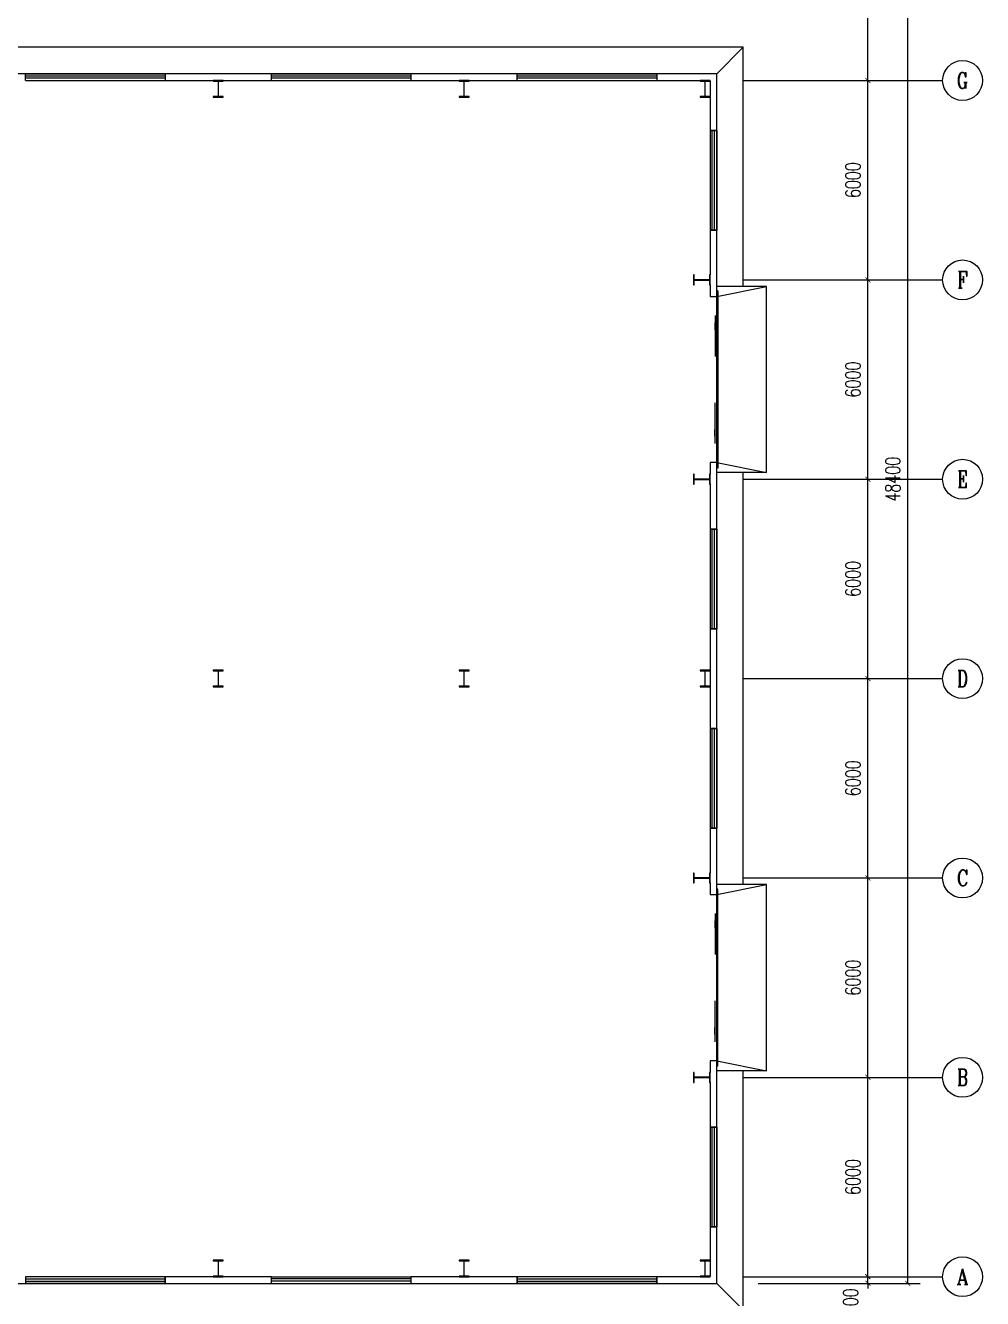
# Model space of a CAD drawing. Extents: x 1751103 to 2598738, y -609732 to 659428.
# Drawn here: x 2294448 to 2323248, y -146183 to -107870 of the extents above; entities that cross this region are included whole.
import ezdxf
from ezdxf.enums import TextEntityAlignment as Align

# ---------------------------------------------------------------- set-up
doc = ezdxf.new("R2010")
doc.units = 0
doc.header["$LTSCALE"] = 1000
doc.header["$MEASUREMENT"] = 0
doc.layers.get('0').update_dxf_attribs({"linetype": 'CONTINUOUS'})
doc.layers.get('DEFPOINTS').update_dxf_attribs({"linetype": 'CONTINUOUS'})
for name, color, linetype in [('AXIS', 3, 'CONTINUOUS'), ('AXIS_TEXT', 7, 'CONTINUOUS'), ('COLUMN', 99, 'CONTINUOUS'), ('GROUND', 2, 'CONTINUOUS'), ('STAIR', 2, 'CONTINUOUS'), ('WALL', 9, 'CONTINUOUS'), ('WINDOW', 99, 'CONTINUOUS')]:
    doc.layers.add(name, color=color, linetype=linetype)
doc.styles.add('_TCH_AXIS', font='COMPLEX', dxfattribs={"bigfont": 'GBCBIG'})
doc.styles.add('COMPLEX', font='COMPLEX')
doc.styles.add('DIM_FONT', font='SIMPLEX', dxfattribs={"width": 0.7, "bigfont": 'GBCBIG'})
doc.dimstyles.new('DIMN150', dxfattribs={"dimscale": 1.5, "dimtxt": 300, "dimasz": 100, "dimexe": 250, "dimexo": 300, "dimgap": 150, "dimtad": 1, "dimdec": 0, "dimzin": 0, "dimtxsty": 'DIM_FONT', "dimblk": 'ARCHTICK', "dimcen": 0.09, "dimclrt": 7, "dimazin": 3, "dimtfac": 1, "dimtdec": 0, "dimtix": 1, "dimtmove": 0, "dimatfit": 3, "dimtolj": 1, "dimtzin": 0})

# ---------------------------------------------------------------- blocks, each defined once
blk = doc.blocks.new('$WINLIB2D$00000001')
for p, q in [((-0.5, 0.5), (0.5, 0.5)), ((-0.5, 0.5), (-0.5, -0.5)), ((0.5, -0.5), (0.5, 0.5)), ((0.5, 0.1667), (-0.5, 0.1667)), ((0.5, -0.1667), (-0.5, -0.1667)), ((-0.5, -0.5), (0.5, -0.5))]:
    blk.add_line(p, q)
blk = doc.blocks.new('$DORLIB2D$00000130')
at = {"color": 0, "linetype": 'CONTINUOUS'}
for p, q in [((-0.5333, 0.6601), (-0.5333, 0.5127)), ((0, 0.6601), (-0.5333, 0.6601)), ((0, 0.5127), (0, 0.6601)), ((0.5333, 0.6601), (0, 0.6601)), ((0.5333, 0.6601), (0.5333, 0.5127)), ((0, 0.5127), (-0.5333, 0.5127)), ((0.5333, 0.5127), (0, 0.5127)), ((-0.3853, 0.2694), (-0.1396, 0.2694)), ((-0.3853, 0.2694), (-0.2999, 0.2144)), ((-0.2999, 0.2144), (-0.2999, 0.2694)), ((0.3853, 0.2694), (0.1396, 0.2694)), ((0.2999, 0.2144), (0.2999, 0.2694)), ((0.3853, 0.2694), (0.2999, 0.2144))]:
    blk.add_line(p, q, dxfattribs=at)
blk = doc.blocks.new('_AXISO')
blk.add_circle((0, 0), 0.5)
at = {"layer": 'AXIS_TEXT', "style": 'COMPLEX', "width": 1.041667}
blk.add_attdef('A', text='', height=0.56, dxfattribs=at).set_placement((-0.25, -0.28), (0.25, -0.28), align=Align.FIT)
blk = doc.blocks.new('_ARCHTICK')
at = {"color": 0, "linetype": 'BYBLOCK', "const_width": 0.15}
blk.add_lwpolyline([(-0.5, -0.5), (0.5, 0.5)], dxfattribs=at)
blk = doc.blocks.new('*D77')
at = {"layer": 'AXIS', "color": 0}
for p, q in [((2316498, 92692), (2321373, 92692)), ((2320998, 44292), (2320998, 92692)), ((2316498, 44292), (2321373, 44292))]:
    blk.add_line(p, q, dxfattribs=at)
at = {"layer": 'DEFPOINTS', "color": 0}
for p in [(2316048, 92692), (2320998, 92692), (2316048, 44292)]:
    blk.add_point(p, dxfattribs=at)
at = {"layer": 'AXIS', "color": 0, "xscale": 150, "yscale": 150, "zscale": 150}
for p, rotation in [((2320998, 92692), 90), ((2320998, 44292), 270)]:
    blk.add_blockref('_ARCHTICK', p, dxfattribs=dict(at, rotation=rotation))
at = {"layer": 'AXIS', "color": 7, "insert": (2320548, 68492), "char_height": 450, "attachment_point": 5, "rotation": 90, "style": 'DIM_FONT'}
blk.add_mtext('\\A1;48400', dxfattribs=at)
blk = doc.blocks.new('*D78')
at = {"layer": 'AXIS', "color": 0}
for p, q in [((2316498, 44492), (2320173, 44492)), ((2319798, 44492), (2319798, 44642)), ((2319798, 44292), (2319798, 44492)), ((2316498, 44292), (2320173, 44292)), ((2319798, 44292), (2319798, 44142))]:
    blk.add_line(p, q, dxfattribs=at)
at = {"layer": 'DEFPOINTS', "color": 0}
for p in [(2316048, 44492), (2319798, 44492), (2316048, 44292)]:
    blk.add_point(p, dxfattribs=at)
at = {"layer": 'AXIS', "color": 0, "xscale": 150, "yscale": 150, "zscale": 150}
for p, rotation in [((2319798, 44492), 270), ((2319798, 44292), 90)]:
    blk.add_blockref('_ARCHTICK', p, dxfattribs=dict(at, rotation=rotation))
at = {"layer": 'AXIS', "color": 7, "insert": (2319280, 43737), "char_height": 450, "attachment_point": 5, "rotation": 90, "style": 'DIM_FONT'}
blk.add_mtext('\\A1;200', dxfattribs=at)
blk = doc.blocks.new('*D79')
at = {"layer": 'AXIS', "color": 0}
for p, q in [((2316498, 50492), (2320173, 50492)), ((2319798, 44492), (2319798, 50492)), ((2316498, 44492), (2320173, 44492))]:
    blk.add_line(p, q, dxfattribs=at)
at = {"layer": 'DEFPOINTS', "color": 0}
for p in [(2316048, 50492), (2319798, 50492), (2316048, 44492)]:
    blk.add_point(p, dxfattribs=at)
at = {"layer": 'AXIS', "color": 0, "xscale": 150, "yscale": 150, "zscale": 150}
for p, rotation in [((2319798, 50492), 90), ((2319798, 44492), 270)]:
    blk.add_blockref('_ARCHTICK', p, dxfattribs=dict(at, rotation=rotation))
at = {"layer": 'AXIS', "color": 7, "insert": (2319348, 47492), "char_height": 450, "attachment_point": 5, "rotation": 90, "style": 'DIM_FONT'}
blk.add_mtext('\\A1;6000', dxfattribs=at)
blk = doc.blocks.new('*D80')
at = {"layer": 'AXIS', "color": 0}
for p, q in [((2316498, 56492), (2320173, 56492)), ((2319798, 50492), (2319798, 56492)), ((2316498, 50492), (2320173, 50492))]:
    blk.add_line(p, q, dxfattribs=at)
at = {"layer": 'DEFPOINTS', "color": 0}
for p in [(2316048, 56492), (2319798, 56492), (2316048, 50492)]:
    blk.add_point(p, dxfattribs=at)
at = {"layer": 'AXIS', "color": 0, "xscale": 150, "yscale": 150, "zscale": 150}
for p, rotation in [((2319798, 56492), 90), ((2319798, 50492), 270)]:
    blk.add_blockref('_ARCHTICK', p, dxfattribs=dict(at, rotation=rotation))
at = {"layer": 'AXIS', "color": 7, "insert": (2319348, 53492), "char_height": 450, "attachment_point": 5, "rotation": 90, "style": 'DIM_FONT'}
blk.add_mtext('\\A1;6000', dxfattribs=at)
blk = doc.blocks.new('*D81')
at = {"layer": 'AXIS', "color": 0}
for p, q in [((2316498, 62492), (2320173, 62492)), ((2319798, 56492), (2319798, 62492)), ((2316498, 56492), (2320173, 56492))]:
    blk.add_line(p, q, dxfattribs=at)
at = {"layer": 'DEFPOINTS', "color": 0}
for p in [(2316048, 62492), (2319798, 62492), (2316048, 56492)]:
    blk.add_point(p, dxfattribs=at)
at = {"layer": 'AXIS', "color": 0, "xscale": 150, "yscale": 150, "zscale": 150}
for p, rotation in [((2319798, 62492), 90), ((2319798, 56492), 270)]:
    blk.add_blockref('_ARCHTICK', p, dxfattribs=dict(at, rotation=rotation))
at = {"layer": 'AXIS', "color": 7, "insert": (2319348, 59492), "char_height": 450, "attachment_point": 5, "rotation": 90, "style": 'DIM_FONT'}
blk.add_mtext('\\A1;6000', dxfattribs=at)
blk = doc.blocks.new('*D82')
at = {"layer": 'AXIS', "color": 0}
for p, q in [((2316498, 68492), (2320173, 68492)), ((2319798, 62492), (2319798, 68492)), ((2316498, 62492), (2320173, 62492))]:
    blk.add_line(p, q, dxfattribs=at)
at = {"layer": 'DEFPOINTS', "color": 0}
for p in [(2316048, 68492), (2319798, 68492), (2316048, 62492)]:
    blk.add_point(p, dxfattribs=at)
at = {"layer": 'AXIS', "color": 0, "xscale": 150, "yscale": 150, "zscale": 150}
for p, rotation in [((2319798, 68492), 90), ((2319798, 62492), 270)]:
    blk.add_blockref('_ARCHTICK', p, dxfattribs=dict(at, rotation=rotation))
at = {"layer": 'AXIS', "color": 7, "insert": (2319348, 65492), "char_height": 450, "attachment_point": 5, "rotation": 90, "style": 'DIM_FONT'}
blk.add_mtext('\\A1;6000', dxfattribs=at)
blk = doc.blocks.new('*D83')
at = {"layer": 'AXIS', "color": 0}
for p, q in [((2316498, 74492), (2320173, 74492)), ((2319798, 68492), (2319798, 74492)), ((2316498, 68492), (2320173, 68492))]:
    blk.add_line(p, q, dxfattribs=at)
at = {"layer": 'DEFPOINTS', "color": 0}
for p in [(2316048, 74492), (2319798, 74492), (2316048, 68492)]:
    blk.add_point(p, dxfattribs=at)
at = {"layer": 'AXIS', "color": 0, "xscale": 150, "yscale": 150, "zscale": 150}
for p, rotation in [((2319798, 74492), 90), ((2319798, 68492), 270)]:
    blk.add_blockref('_ARCHTICK', p, dxfattribs=dict(at, rotation=rotation))
at = {"layer": 'AXIS', "color": 7, "insert": (2319348, 71492), "char_height": 450, "attachment_point": 5, "rotation": 90, "style": 'DIM_FONT'}
blk.add_mtext('\\A1;6000', dxfattribs=at)
blk = doc.blocks.new('*D84')
at = {"layer": 'AXIS', "color": 0}
for p, q in [((2316498, 80492), (2320173, 80492)), ((2319798, 74492), (2319798, 80492)), ((2316498, 74492), (2320173, 74492))]:
    blk.add_line(p, q, dxfattribs=at)
at = {"layer": 'DEFPOINTS', "color": 0}
for p in [(2316048, 80492), (2319798, 80492), (2316048, 74492)]:
    blk.add_point(p, dxfattribs=at)
at = {"layer": 'AXIS', "color": 0, "xscale": 150, "yscale": 150, "zscale": 150}
for p, rotation in [((2319798, 80492), 90), ((2319798, 74492), 270)]:
    blk.add_blockref('_ARCHTICK', p, dxfattribs=dict(at, rotation=rotation))
at = {"layer": 'AXIS', "color": 7, "insert": (2319348, 77492), "char_height": 450, "attachment_point": 5, "rotation": 90, "style": 'DIM_FONT'}
blk.add_mtext('\\A1;6000', dxfattribs=at)
blk = doc.blocks.new('*D85')
at = {"layer": 'AXIS', "color": 0}
for p, q in [((2316498, 86492), (2320173, 86492)), ((2319798, 80492), (2319798, 86492)), ((2316498, 80492), (2320173, 80492))]:
    blk.add_line(p, q, dxfattribs=at)
at = {"layer": 'DEFPOINTS', "color": 0}
for p in [(2316048, 86492), (2319798, 86492), (2316048, 80492)]:
    blk.add_point(p, dxfattribs=at)
at = {"layer": 'AXIS', "color": 0, "xscale": 150, "yscale": 150, "zscale": 150}
for p, rotation in [((2319798, 86492), 90), ((2319798, 80492), 270)]:
    blk.add_blockref('_ARCHTICK', p, dxfattribs=dict(at, rotation=rotation))
at = {"layer": 'AXIS', "color": 7, "insert": (2319348, 83492), "char_height": 450, "attachment_point": 5, "rotation": 90, "style": 'DIM_FONT'}
blk.add_mtext('\\A1;6000', dxfattribs=at)
blk = doc.blocks.new('W2')
at = {"layer": 'AXIS', "color": 8}
for p, q in [((2316047.9, 80491.5), (2322047.9, 80491.5)), ((2316047.9, 74491.5), (2322047.9, 74491.5)), ((2316047.9, 68491.5), (2322047.9, 68491.5)), ((2316047.9, 62491.5), (2322047.9, 62491.5)), ((2316047.9, 56491.5), (2322047.9, 56491.5)), ((2316047.9, 50491.5), (2322047.9, 50491.5)), ((2316047.9, 44491.5), (2322047.9, 44491.5))]:
    blk.add_line(p, q, dxfattribs=at)
at = {"layer": 'COLUMN', "color": 8}
for p, q in [((2300397.9, 80491.5), (2300097.9, 80491.5)), ((2300097.9, 80491.5), (2300097.9, 80473.5)), ((2300097.9, 80473.5), (2300237.9, 80473.5)), ((2300237.9, 80473.5), (2300242.9, 80468.5)), ((2300242.9, 80468.5), (2300242.9, 80014.5)), ((2300252.9, 80468.5), (2300257.9, 80473.5)), ((2300252.9, 80014.5), (2300252.9, 80468.5)), ((2300257.9, 80473.5), (2300397.9, 80473.5)), ((2300397.9, 80473.5), (2300397.9, 80491.5)), ((2307797.9, 80491.5), (2307497.9, 80491.5)), ((2307497.9, 80491.5), (2307497.9, 80473.5)), ((2307497.9, 80473.5), (2307637.9, 80473.5)), ((2307637.9, 80473.5), (2307642.9, 80468.5)), ((2307642.9, 80468.5), (2307642.9, 80014.5)), ((2307652.9, 80468.5), (2307657.9, 80473.5)), ((2307652.9, 80014.5), (2307652.9, 80468.5)), ((2307657.9, 80473.5), (2307797.9, 80473.5)), ((2307797.9, 80473.5), (2307797.9, 80491.5)), ((2315047.9, 80491.5), (2314747.9, 80491.5)), ((2314747.9, 80491.5), (2314747.9, 80473.5)), ((2314747.9, 80473.5), (2314887.9, 80473.5)), ((2314887.9, 80473.5), (2314892.9, 80468.5)), ((2314892.9, 80468.5), (2314892.9, 80014.5)), ((2314902.9, 80468.5), (2314907.9, 80473.5)), ((2314902.9, 80014.5), (2314902.9, 80468.5)), ((2314907.9, 80473.5), (2315047.9, 80473.5)), ((2315047.9, 80473.5), (2315047.9, 80491.5)), ((2300237.9, 80009.5), (2300097.9, 80009.5)), ((2300097.9, 80009.5), (2300097.9, 79991.5)), ((2300097.9, 79991.5), (2300397.9, 79991.5)), ((2300242.9, 80014.5), (2300237.9, 80009.5)), ((2300257.9, 80009.5), (2300252.9, 80014.5)), ((2300397.9, 80009.5), (2300257.9, 80009.5)), ((2300397.9, 79991.5), (2300397.9, 80009.5)), ((2307637.9, 80009.5), (2307497.9, 80009.5)), ((2307497.9, 80009.5), (2307497.9, 79991.5)), ((2307497.9, 79991.5), (2307797.9, 79991.5)), ((2307642.9, 80014.5), (2307637.9, 80009.5)), ((2307657.9, 80009.5), (2307652.9, 80014.5)), ((2307797.9, 80009.5), (2307657.9, 80009.5)), ((2307797.9, 79991.5), (2307797.9, 80009.5)), ((2314887.9, 80009.5), (2314747.9, 80009.5)), ((2314747.9, 80009.5), (2314747.9, 79991.5)), ((2314747.9, 79991.5), (2315047.9, 79991.5)), ((2314892.9, 80014.5), (2314887.9, 80009.5)), ((2314907.9, 80009.5), (2314902.9, 80014.5)), ((2315047.9, 80009.5), (2314907.9, 80009.5)), ((2315047.9, 79991.5), (2315047.9, 80009.5)), ((2314565.9, 74641.5), (2314547.9, 74641.5)), ((2314547.9, 74641.5), (2314547.9, 74341.5)), ((2314547.9, 74341.5), (2314565.9, 74341.5)), ((2314565.9, 74501.5), (2314565.9, 74641.5)), ((2314570.9, 74496.5), (2314565.9, 74501.5)), ((2314565.9, 74481.5), (2314570.9, 74486.5)), ((2314565.9, 74341.5), (2314565.9, 74481.5)), ((2315024.9, 74496.5), (2314570.9, 74496.5)), ((2314570.9, 74486.5), (2315024.9, 74486.5)), ((2315029.9, 74501.5), (2315024.9, 74496.5)), ((2315024.9, 74486.5), (2315029.9, 74481.5)), ((2315047.9, 74641.5), (2315029.9, 74641.5)), ((2315029.9, 74641.5), (2315029.9, 74501.5)), ((2315029.9, 74481.5), (2315029.9, 74341.5)), ((2315029.9, 74341.5), (2315047.9, 74341.5)), ((2315047.9, 74341.5), (2315047.9, 74641.5)), ((2314565.9, 68641.5), (2314547.9, 68641.5)), ((2314547.9, 68641.5), (2314547.9, 68341.5)), ((2314565.9, 68501.5), (2314565.9, 68641.5)), ((2315047.9, 68641.5), (2315029.9, 68641.5)), ((2315029.9, 68641.5), (2315029.9, 68501.5)), ((2315047.9, 68341.5), (2315047.9, 68641.5)), ((2314547.9, 68341.5), (2314565.9, 68341.5)), ((2314570.9, 68496.5), (2314565.9, 68501.5)), ((2314565.9, 68481.5), (2314570.9, 68486.5)), ((2314565.9, 68341.5), (2314565.9, 68481.5)), ((2315024.9, 68496.5), (2314570.9, 68496.5)), ((2314570.9, 68486.5), (2315024.9, 68486.5)), ((2315029.9, 68501.5), (2315024.9, 68496.5)), ((2315024.9, 68486.5), (2315029.9, 68481.5)), ((2315029.9, 68481.5), (2315029.9, 68341.5)), ((2315029.9, 68341.5), (2315047.9, 68341.5)), ((2300397.9, 62741.5), (2300097.9, 62741.5)), ((2300097.9, 62741.5), (2300097.9, 62723.5)), ((2300097.9, 62723.5), (2300237.9, 62723.5)), ((2300237.9, 62723.5), (2300242.9, 62718.5)), ((2300242.9, 62718.5), (2300242.9, 62264.5)), ((2300252.9, 62718.5), (2300257.9, 62723.5)), ((2300252.9, 62264.5), (2300252.9, 62718.5)), ((2300257.9, 62723.5), (2300397.9, 62723.5)), ((2300397.9, 62723.5), (2300397.9, 62741.5)), ((2307797.9, 62741.5), (2307497.9, 62741.5)), ((2307497.9, 62741.5), (2307497.9, 62723.5)), ((2307497.9, 62723.5), (2307637.9, 62723.5)), ((2307637.9, 62723.5), (2307642.9, 62718.5)), ((2307642.9, 62718.5), (2307642.9, 62264.5)), ((2307652.9, 62718.5), (2307657.9, 62723.5)), ((2307652.9, 62264.5), (2307652.9, 62718.5)), ((2307657.9, 62723.5), (2307797.9, 62723.5)), ((2307797.9, 62723.5), (2307797.9, 62741.5)), ((2315047.9, 62741.5), (2314747.9, 62741.5)), ((2314747.9, 62741.5), (2314747.9, 62723.5)), ((2314747.9, 62723.5), (2314887.9, 62723.5)), ((2314887.9, 62723.5), (2314892.9, 62718.5)), ((2314892.9, 62718.5), (2314892.9, 62264.5)), ((2314902.9, 62718.5), (2314907.9, 62723.5)), ((2314902.9, 62264.5), (2314902.9, 62718.5)), ((2314907.9, 62723.5), (2315047.9, 62723.5)), ((2315047.9, 62723.5), (2315047.9, 62741.5)), ((2300237.9, 62259.5), (2300097.9, 62259.5)), ((2300097.9, 62259.5), (2300097.9, 62241.5)), ((2300097.9, 62241.5), (2300397.9, 62241.5)), ((2300242.9, 62264.5), (2300237.9, 62259.5)), ((2300257.9, 62259.5), (2300252.9, 62264.5)), ((2300397.9, 62259.5), (2300257.9, 62259.5)), ((2300397.9, 62241.5), (2300397.9, 62259.5)), ((2307637.9, 62259.5), (2307497.9, 62259.5)), ((2307497.9, 62259.5), (2307497.9, 62241.5)), ((2307497.9, 62241.5), (2307797.9, 62241.5)), ((2307642.9, 62264.5), (2307637.9, 62259.5)), ((2307657.9, 62259.5), (2307652.9, 62264.5)), ((2307797.9, 62259.5), (2307657.9, 62259.5)), ((2307797.9, 62241.5), (2307797.9, 62259.5)), ((2314887.9, 62259.5), (2314747.9, 62259.5)), ((2314747.9, 62259.5), (2314747.9, 62241.5)), ((2314747.9, 62241.5), (2315047.9, 62241.5)), ((2314892.9, 62264.5), (2314887.9, 62259.5)), ((2314907.9, 62259.5), (2314902.9, 62264.5)), ((2315047.9, 62259.5), (2314907.9, 62259.5)), ((2315047.9, 62241.5), (2315047.9, 62259.5)), ((2314565.9, 56641.5), (2314547.9, 56641.5)), ((2314547.9, 56641.5), (2314547.9, 56341.5)), ((2314547.9, 56341.5), (2314565.9, 56341.5)), ((2314565.9, 56501.5), (2314565.9, 56641.5)), ((2314570.9, 56496.5), (2314565.9, 56501.5)), ((2314565.9, 56481.5), (2314570.9, 56486.5)), ((2314565.9, 56341.5), (2314565.9, 56481.5)), ((2315024.9, 56496.5), (2314570.9, 56496.5)), ((2314570.9, 56486.5), (2315024.9, 56486.5)), ((2315029.9, 56501.5), (2315024.9, 56496.5)), ((2315024.9, 56486.5), (2315029.9, 56481.5)), ((2315047.9, 56641.5), (2315029.9, 56641.5)), ((2315029.9, 56641.5), (2315029.9, 56501.5)), ((2315029.9, 56481.5), (2315029.9, 56341.5)), ((2315029.9, 56341.5), (2315047.9, 56341.5)), ((2315047.9, 56341.5), (2315047.9, 56641.5)), ((2314565.9, 50641.5), (2314547.9, 50641.5)), ((2314547.9, 50641.5), (2314547.9, 50341.5)), ((2314565.9, 50501.5), (2314565.9, 50641.5)), ((2315047.9, 50641.5), (2315029.9, 50641.5)), ((2315029.9, 50641.5), (2315029.9, 50501.5)), ((2315047.9, 50341.5), (2315047.9, 50641.5)), ((2314547.9, 50341.5), (2314565.9, 50341.5)), ((2314570.9, 50496.5), (2314565.9, 50501.5)), ((2314565.9, 50481.5), (2314570.9, 50486.5)), ((2314565.9, 50341.5), (2314565.9, 50481.5)), ((2315024.9, 50496.5), (2314570.9, 50496.5)), ((2314570.9, 50486.5), (2315024.9, 50486.5)), ((2315029.9, 50501.5), (2315024.9, 50496.5)), ((2315024.9, 50486.5), (2315029.9, 50481.5)), ((2315029.9, 50481.5), (2315029.9, 50341.5)), ((2315029.9, 50341.5), (2315047.9, 50341.5)), ((2300397.9, 44991.5), (2300097.9, 44991.5)), ((2300097.9, 44991.5), (2300097.9, 44973.5)), ((2300097.9, 44973.5), (2300237.9, 44973.5)), ((2300237.9, 44973.5), (2300242.9, 44968.5)), ((2300242.9, 44968.5), (2300242.9, 44514.5)), ((2300252.9, 44968.5), (2300257.9, 44973.5)), ((2300252.9, 44514.5), (2300252.9, 44968.5)), ((2300257.9, 44973.5), (2300397.9, 44973.5)), ((2300397.9, 44973.5), (2300397.9, 44991.5)), ((2307797.9, 44991.5), (2307497.9, 44991.5)), ((2307497.9, 44991.5), (2307497.9, 44973.5)), ((2307497.9, 44973.5), (2307637.9, 44973.5)), ((2307637.9, 44973.5), (2307642.9, 44968.5)), ((2307642.9, 44968.5), (2307642.9, 44514.5)), ((2307652.9, 44968.5), (2307657.9, 44973.5)), ((2307652.9, 44514.5), (2307652.9, 44968.5)), ((2307657.9, 44973.5), (2307797.9, 44973.5)), ((2307797.9, 44973.5), (2307797.9, 44991.5)), ((2315047.9, 44991.5), (2314747.9, 44991.5)), ((2314747.9, 44991.5), (2314747.9, 44973.5)), ((2314747.9, 44973.5), (2314887.9, 44973.5)), ((2314887.9, 44973.5), (2314892.9, 44968.5)), ((2314892.9, 44968.5), (2314892.9, 44514.5)), ((2314902.9, 44968.5), (2314907.9, 44973.5)), ((2314902.9, 44514.5), (2314902.9, 44968.5)), ((2314907.9, 44973.5), (2315047.9, 44973.5)), ((2315047.9, 44973.5), (2315047.9, 44991.5)), ((2300237.9, 44509.5), (2300097.9, 44509.5)), ((2300097.9, 44509.5), (2300097.9, 44491.5)), ((2300097.9, 44491.5), (2300397.9, 44491.5)), ((2300242.9, 44514.5), (2300237.9, 44509.5)), ((2300257.9, 44509.5), (2300252.9, 44514.5)), ((2300397.9, 44509.5), (2300257.9, 44509.5)), ((2300397.9, 44491.5), (2300397.9, 44509.5)), ((2307637.9, 44509.5), (2307497.9, 44509.5)), ((2307497.9, 44509.5), (2307497.9, 44491.5)), ((2307497.9, 44491.5), (2307797.9, 44491.5)), ((2307642.9, 44514.5), (2307637.9, 44509.5)), ((2307657.9, 44509.5), (2307652.9, 44514.5)), ((2307797.9, 44509.5), (2307657.9, 44509.5)), ((2307797.9, 44491.5), (2307797.9, 44509.5)), ((2314887.9, 44509.5), (2314747.9, 44509.5)), ((2314747.9, 44509.5), (2314747.9, 44491.5)), ((2314747.9, 44491.5), (2315047.9, 44491.5)), ((2314892.9, 44514.5), (2314887.9, 44509.5)), ((2314907.9, 44509.5), (2314902.9, 44514.5)), ((2315047.9, 44509.5), (2314907.9, 44509.5)), ((2315047.9, 44491.5), (2315047.9, 44509.5))]:
    blk.add_line(p, q, dxfattribs=at)
at = {"layer": 'GROUND', "color": 8}
for p, q in [((2316047.9, 81491.5), (2212597.9, 81491.5)), ((2315247.9, 80691.5), (2316047.9, 81491.5)), ((2316047.9, 74291.5), (2316047.9, 81491.5)), ((2315247.9, 80691.5), (2211797.9, 80691.5)), ((2315247.9, 74291.5), (2315247.9, 80691.5)), ((2315247.9, 56291.5), (2315247.9, 68691.5)), ((2316047.9, 56291.5), (2316047.9, 68691.5)), ((2315247.9, 44291.5), (2315247.9, 50691.5)), ((2316047.9, 43491.5), (2316047.9, 50691.5)), ((2203147.9, 44291.5), (2315247.9, 44291.5)), ((2315247.9, 44291.5), (2316047.9, 43491.5))]:
    blk.add_line(p, q, dxfattribs=at)
at = {"layer": 'STAIR', "color": 8}
for p, q in [((2316747.9, 74291.5), (2315247.9, 74291.5)), ((2315247.9, 68691.5), (2315247.9, 74291.5)), ((2315247.9, 73991.5), (2316747.9, 74291.5)), ((2316747.9, 68691.5), (2316747.9, 74291.5)), ((2315247.9, 68991.5), (2316747.9, 68691.5)), ((2316747.9, 68691.5), (2315247.9, 68691.5)), ((2316747.9, 56291.5), (2315247.9, 56291.5)), ((2315247.9, 50691.5), (2315247.9, 56291.5)), ((2315247.9, 55991.5), (2316747.9, 56291.5)), ((2316747.9, 50691.5), (2316747.9, 56291.5)), ((2315247.9, 50991.5), (2316747.9, 50691.5)), ((2316747.9, 50691.5), (2315247.9, 50691.5))]:
    blk.add_line(p, q, dxfattribs=at)
at = {"layer": 'WALL', "color": 8}
for p, q in [((2300247.9, 80691.5), (2298647.9, 80691.5)), ((2298647.9, 80691.5), (2298647.9, 80491.5)), ((2298647.9, 80491.5), (2300097.9, 80491.5)), ((2301847.9, 80691.5), (2300247.9, 80691.5)), ((2300397.9, 80491.5), (2301847.9, 80491.5)), ((2301847.9, 80491.5), (2301847.9, 80691.5)), ((2307647.9, 80691.5), (2306047.9, 80691.5)), ((2306047.9, 80691.5), (2306047.9, 80491.5)), ((2306047.9, 80491.5), (2307497.9, 80491.5)), ((2309247.9, 80691.5), (2307647.9, 80691.5)), ((2307797.9, 80491.5), (2309247.9, 80491.5)), ((2309247.9, 80491.5), (2309247.9, 80691.5)), ((2315247.9, 80691.5), (2313447.9, 80691.5)), ((2313447.9, 80691.5), (2313447.9, 80491.5)), ((2313447.9, 80491.5), (2314747.9, 80491.5)), ((2315047.9, 80473.5), (2315047.9, 80009.5)), ((2315247.9, 78991.5), (2315247.9, 80691.5)), ((2315047.9, 79991.5), (2315047.9, 78991.5)), ((2315047.9, 78991.5), (2315247.9, 78991.5)), ((2315247.9, 75991.5), (2315047.9, 75991.5)), ((2315047.9, 75991.5), (2315047.9, 74641.5)), ((2315247.9, 74491.5), (2315247.9, 75991.5)), ((2315047.9, 74341.5), (2315047.9, 73991.5)), ((2315247.9, 73991.5), (2315247.9, 74491.5)), ((2315047.9, 73991.5), (2315247.9, 73991.5)), ((2315247.9, 68991.5), (2315047.9, 68991.5)), ((2315047.9, 68991.5), (2315047.9, 68641.5)), ((2315247.9, 68491.5), (2315247.9, 68991.5)), ((2315047.9, 68341.5), (2315047.9, 66991.5)), ((2315247.9, 66991.5), (2315247.9, 68491.5)), ((2315047.9, 66991.5), (2315247.9, 66991.5)), ((2315047.9, 63991.5), (2315047.9, 60991.5)), ((2315247.9, 63991.5), (2315047.9, 63991.5)), ((2315247.9, 60991.5), (2315247.9, 63991.5)), ((2315047.9, 60991.5), (2315247.9, 60991.5)), ((2315247.9, 57991.5), (2315047.9, 57991.5)), ((2315047.9, 57991.5), (2315047.9, 56641.5)), ((2315247.9, 56491.5), (2315247.9, 57991.5)), ((2315047.9, 56341.5), (2315047.9, 55991.5)), ((2315247.9, 55991.5), (2315247.9, 56491.5)), ((2315047.9, 55991.5), (2315247.9, 55991.5)), ((2315247.9, 50991.5), (2315047.9, 50991.5)), ((2315047.9, 50991.5), (2315047.9, 50641.5)), ((2315247.9, 50491.5), (2315247.9, 50991.5)), ((2315047.9, 50341.5), (2315047.9, 48991.5)), ((2315247.9, 48991.5), (2315247.9, 50491.5)), ((2315047.9, 48991.5), (2315247.9, 48991.5)), ((2315247.9, 45991.5), (2315047.9, 45991.5)), ((2315047.9, 45991.5), (2315047.9, 44991.5)), ((2315247.9, 44291.5), (2315247.9, 45991.5)), ((2315047.9, 44973.5), (2315047.9, 44509.5)), ((2300097.9, 44491.5), (2298647.9, 44491.5)), ((2298647.9, 44491.5), (2298647.9, 44291.5)), ((2301847.9, 44491.5), (2300397.9, 44491.5)), ((2301847.9, 44291.5), (2301847.9, 44491.5)), ((2307497.9, 44491.5), (2306047.9, 44491.5)), ((2306047.9, 44491.5), (2306047.9, 44291.5)), ((2309247.9, 44491.5), (2307797.9, 44491.5)), ((2309247.9, 44291.5), (2309247.9, 44491.5)), ((2314747.9, 44491.5), (2313447.9, 44491.5)), ((2313447.9, 44491.5), (2313447.9, 44291.5)), ((2298647.9, 44291.5), (2300247.9, 44291.5)), ((2300247.9, 44291.5), (2301847.9, 44291.5)), ((2306047.9, 44291.5), (2307647.9, 44291.5)), ((2307647.9, 44291.5), (2309247.9, 44291.5)), ((2313447.9, 44291.5), (2315247.9, 44291.5))]:
    blk.add_line(p, q, dxfattribs=at)
at = {"layer": 'AXIS', "color": 8}
ref = blk.add_blockref('_AXISO', (2322647.9, 80491.5), dxfattribs=dict(at, xscale=1200, yscale=1200, zscale=1200))
ref.add_attrib('A', 'G', dxfattribs={"layer": 'AXIS_TEXT', "color": 8, "height": 480.7, "style": '_TCH_AXIS', "width": 0.833333}).set_placement((2322476.2, 80251.2), (2322819.6, 80251.2), align=Align.FIT)
ref = blk.add_blockref('_AXISO', (2322647.9, 74491.5), dxfattribs=dict(at, xscale=1200, yscale=1200, zscale=1200))
ref.add_attrib('A', 'F', dxfattribs={"layer": 'AXIS_TEXT', "color": 8, "height": 506.1, "style": '_TCH_AXIS', "width": 0.8125}).set_placement((2322491.2, 74238.5), (2322804.5, 74238.5), align=Align.FIT)
ref = blk.add_blockref('_AXISO', (2322647.9, 68491.5), dxfattribs=dict(at, xscale=1200, yscale=1200, zscale=1200))
ref.add_attrib('A', 'E', dxfattribs={"layer": 'AXIS_TEXT', "color": 8, "height": 506.1, "style": '_TCH_AXIS', "width": 0.8125}).set_placement((2322491.2, 68238.5), (2322804.5, 68238.5), align=Align.FIT)
ref = blk.add_blockref('_AXISO', (2322647.9, 62491.5), dxfattribs=dict(at, xscale=1200, yscale=1200, zscale=1200))
ref.add_attrib('A', 'D', dxfattribs={"layer": 'AXIS_TEXT', "color": 8, "height": 493.2, "style": '_TCH_AXIS', "width": 0.823529}).set_placement((2322483.5, 62244.9), (2322812.3, 62244.9), align=Align.FIT)
ref = blk.add_blockref('_AXISO', (2322647.9, 56491.5), dxfattribs=dict(at, xscale=1200, yscale=1200, zscale=1200))
ref.add_attrib('A', 'C', dxfattribs={"layer": 'AXIS_TEXT', "color": 8, "height": 480.7, "style": '_TCH_AXIS'}).set_placement((2322476.2, 56251.2), (2322819.6, 56251.2), align=Align.FIT)
ref = blk.add_blockref('_AXISO', (2322647.9, 50491.5), dxfattribs=dict(at, xscale=1200, yscale=1200, zscale=1200))
ref.add_attrib('A', 'B', dxfattribs={"layer": 'AXIS_TEXT', "color": 8, "height": 493.2, "style": '_TCH_AXIS', "width": 0.823529}).set_placement((2322483.5, 50244.9), (2322812.3, 50244.9), align=Align.FIT)
ref = blk.add_blockref('_AXISO', (2322647.9, 44491.5), dxfattribs=dict(at, xscale=1200, yscale=1200, zscale=1200))
ref.add_attrib('A', 'A', dxfattribs={"layer": 'AXIS_TEXT', "color": 8, "height": 468.8, "style": '_TCH_AXIS', "width": 0.888889}).set_placement((2322469.3, 44257.2), (2322826.4, 44257.2), align=Align.FIT)
at = {"layer": 'WINDOW', "color": 8, "xscale": 4200, "yscale": -200, "zscale": 4200}
for p in [(2296547.9, 80591.5), (2303947.9, 80591.5), (2311347.9, 80591.5)]:
    blk.add_blockref('$WINLIB2D$00000001', p, dxfattribs=at)
at = {"layer": 'WINDOW', "color": 8, "yscale": 200}
for name, p, xscale, zscale, rotation in [('$WINLIB2D$00000001', (2315147.9, 77491.5), 3000, 3000, 270), ('$DORLIB2D$00000130', (2315147.9, 71491.5), -5000, -5000, 270), ('$WINLIB2D$00000001', (2315147.9, 65491.5), 3000, 3000, 270), ('$WINLIB2D$00000001', (2315147.9, 59491.5), 3000, 3000, 270), ('$DORLIB2D$00000130', (2315147.9, 53491.5), 5000, 5000, 270), ('$WINLIB2D$00000001', (2315147.9, 47491.5), 3000, 3000, 270), ('$WINLIB2D$00000001', (2296547.9, 44391.5), 4200, 4200, 180), ('$WINLIB2D$00000001', (2303947.9, 44391.5), -4200, -4200, 180), ('$WINLIB2D$00000001', (2311347.9, 44391.5), 4200, 4200, 180)]:
    blk.add_blockref(name, p, dxfattribs=dict(at, xscale=xscale, zscale=zscale, rotation=rotation))
at = {"layer": 'AXIS', "color": 8}
for p1, p2, distance, picture, middle in [((2316047.9, 44291.5), (2316047.9, 92691.5), -4950, '*D77', (2320547.9, 68491.5)), ((2316047.9, 80491.5), (2316047.9, 86491.5), -3750, '*D85', (2319347.9, 83491.5)), ((2316047.9, 74491.5), (2316047.9, 80491.5), -3750, '*D84', (2319347.9, 77491.5)), ((2316047.9, 68491.5), (2316047.9, 74491.5), -3750, '*D83', (2319347.9, 71491.5)), ((2316047.9, 62491.5), (2316047.9, 68491.5), -3750, '*D82', (2319347.9, 65491.5)), ((2316047.9, 56491.5), (2316047.9, 62491.5), -3750, '*D81', (2319347.9, 59491.5)), ((2316047.9, 50491.5), (2316047.9, 56491.5), -3750, '*D80', (2319347.9, 53491.5)), ((2316047.9, 44491.5), (2316047.9, 50491.5), -3750, '*D79', (2319347.9, 47491.5))]:
    dim = blk.add_aligned_dim(p1=p1, p2=p2, distance=distance, dimstyle='DIMN150', dxfattribs=at)
    dim.commit()
    dim.dimension.update_dxf_attribs({"geometry": picture, "text_midpoint": middle})
dim = blk.add_linear_dim(base=(2319797.9, 44491.5), p1=(2316047.9, 44291.5), p2=(2316047.9, 44491.5), angle=90, dimstyle='DIMN150', dxfattribs=at)
dim.commit()
dim.dimension.update_dxf_attribs({"geometry": '*D78', "text_midpoint": (2319280.4, 43736.5), "dimtype": 161})

msp = doc.modelspace()

# ---------------------------------------------------------------- block references
msp.add_blockref('W2', (0, -190018))

doc.saveas('drawing.dxf')
